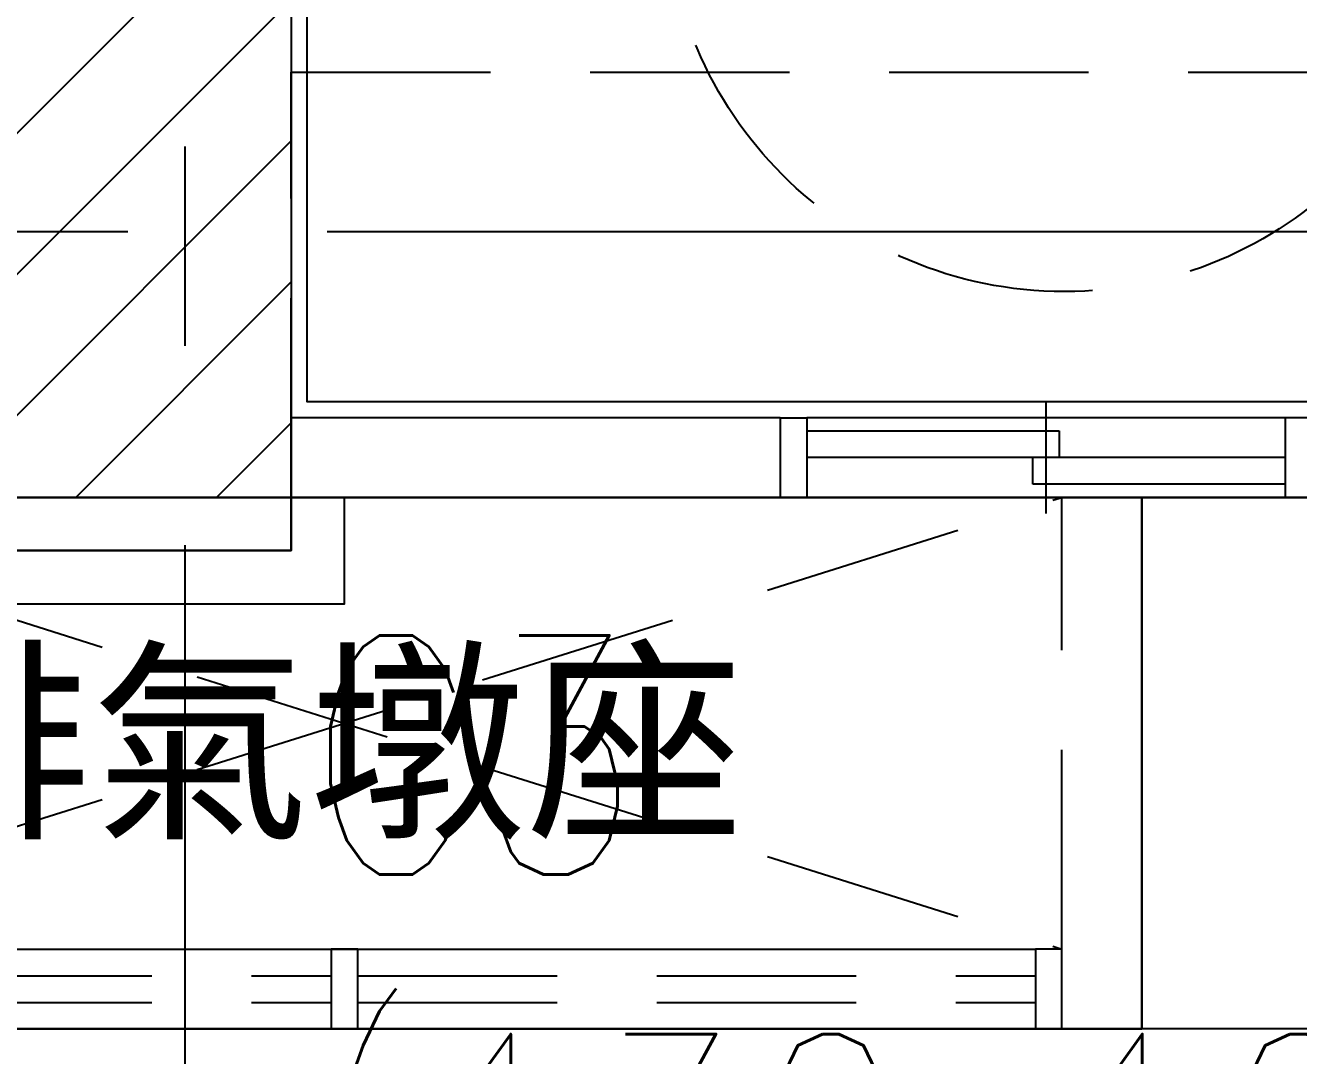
# Model space of a CAD drawing. Header units: millimetres. Extents: x -3377 to 119122, y -22007 to 15479.
# Drawn here: x 29715.3 to 29954.8, y 839.2 to 1032.9 of the extents above; entities that cross this region are included whole.
import ezdxf
from ezdxf.xclip import XClip

# ---------------------------------------------------------------- set-up
doc = ezdxf.new("R2010")
doc.units = ezdxf.units.MM
doc.header["$LTSCALE"] = 150
doc.header["$MEASUREMENT"] = 0
doc.linetypes.add('CENTER', pattern=[2, 1.25, -0.25, 0.25, -0.25])
doc.linetypes.add('HIDDEN', pattern=[0.375, 0.25, -0.125])
doc.layers.get('0').update_dxf_attribs({"plot": 0})
doc.layers.add('AREA', color=3, linetype='Continuous', plot=False)
doc.layers.add('S-ARCH', color=252, linetype='Continuous', plot=False)
for name, color, linetype in [('COL', 1, 'Continuous'), ('DIM1', 7, 'Continuous'), ('FIN', 5, 'Continuous'), ('OPEN', 4, 'Continuous'), ('PLANT', 3, 'Continuous'), ('S-COL', 7, 'Continuous'), ('S-COLB', 4, 'HIDDEN'), ('S-CONCB', 4, 'HIDDEN'), ('S-GRID', 1, 'CENTER'), ('S-HATCH-COL', 13, 'Continuous'), ('S-HATCH-CONCWALL', 161, 'Continuous'), ('S-RCBMG', 2, 'HIDDEN'), ('S-SLAB', 5, 'Continuous'), ('S-TEXTC', 3, 'Continuous'), ('TEXT', 2, 'Continuous'), ('WALL', 2, 'Continuous'), ('WALL3', 4, 'Continuous')]:
    doc.layers.add(name, color=color, linetype=linetype)
doc.styles.add('CS4', font='romans.shx', dxfattribs={"width": 0.7, "height": 45, "bigfont": 'lsp.shx'})
doc.styles.add('HH', font='')
doc.styles.get('HH').set_extended_font_data('Microsoft JhengHei')

# ---------------------------------------------------------------- blocks, each defined once
blk = doc.blocks.new('LINE')
at = {"layer": 'S-GRID'}
for points in [[(-6585.87, -244.9), (-6585.87, -3085.91)], [(-11059.11, -2885.91), (-4810.87, -2885.91)]]:
    blk.add_lwpolyline(points, dxfattribs=at)
blk = doc.blocks.new('CONC')
blk.add_lwpolyline([(-6565.87, -2855.91), (-5610.87, -2855.91), (-5610.87, -2935.91), (-6565.87, -2935.91)], close=True)
blk = doc.blocks.new('COL(1F)')
blk.add_lwpolyline([(-6695.87, -2835.91), (-6565.87, -2835.91), (-6565.87, -2935.91), (-6695.87, -2935.91)], close=True)
blk = doc.blocks.new('COL(B1F)')
blk.add_lwpolyline([(-6695.87, -2835.91), (-6565.87, -2835.91), (-6565.87, -2935.91), (-6695.87, -2935.91)], close=True)
blk = doc.blocks.new('A$C46EB5EE3')
at = {"color": 252, "linetype": 'HIDDEN'}
for p, q in [((-50, -730), (2.5, -730)), ((7.5, -730), (2.5, -730)), ((2.5, -730), (2.5, -745)), ((7.5, -745), (7.5, -730)), ((7.5, -730), (135, -730)), ((140, -730), (135, -730)), ((135, -730), (135, -745)), ((140, -745), (140, -730)), ((-125, -735), (2.5, -735)), ((7.5, -735), (135, -735)), ((-125, -740), (2.5, -740)), ((7.5, -740), (135, -740)), ((2.5, -745), (-50, -745)), ((2.5, -745), (7.5, -745)), ((135, -745), (7.5, -745)), ((135, -745), (140, -745))]:
    blk.add_line(p, q, dxfattribs=at)
at = {"layer": 'AREA', "color": 252}
blk.add_lwpolyline([(155, -745), (-145, -745), (-145, -645), (155, -645)], close=True, dxfattribs=at)
at = {"layer": 'COL', "color": 252}
blk.add_lwpolyline([(-135, -545), (-5, -545), (-5, -645), (-135, -645)], close=True, dxfattribs=at)
at = {"layer": 'DIM1', "color": 252, "linetype": 'HIDDEN'}
blk.add_circle((140.45, -531.28), 75, dxfattribs=at)
at = {"layer": 'FIN', "color": 252}
blk.add_lwpolyline([(269, -437), (269, -627), (-2, -627), (-2, -448), (165.5, -448)], dxfattribs=at)
at = {"layer": 'FIN', "color": 252, "elevation": 0}
for points in [[(-145, -560), (-145, -665), (5, -665), (5, -645)], [(-135, -560), (-135, -655), (-5, -655), (-5, -645)], [(-5, -645), (-5, -655), (-135, -655), (-135, -645)]]:
    blk.add_lwpolyline(points, dxfattribs=at)
at = {"layer": 'OPEN', "color": 252, "linetype": 'Continuous'}
for p, q in [((137, -648), (137, -627)), ((87, -630), (92, -630)), ((92, -630), (92, -645)), ((182, -630), (92, -630)), ((187, -630), (182, -630)), ((182, -630), (182, -645)), ((92, -632.5), (139.5, -632.5)), ((139.5, -632.5), (139.5, -637.5)), ((182, -637.5), (92, -637.5)), ((134.5, -642.5), (134.5, -637.5)), ((182, -642.5), (134.5, -642.5)), ((92, -645), (87, -645)), ((92, -645), (182, -645)), ((182, -645), (187, -645))]:
    blk.add_line(p, q, dxfattribs=at)
at = {"layer": 'PLANT', "color": 252}
for p, q in [((175, -745, 0), (-125, -745, 0)), ((175, -745, 0), (-125, -745, 0)), ((970, -745, 0), (175, -745, 0)), ((175, -745, 0), (175, -745, 0)), ((970, -745, 0), (175, -745, 0)), ((175, -745, 0), (175, -745, 0))]:
    blk.add_line(p, q, dxfattribs=at)
at = {"layer": 'PLANT', "color": 252, "elevation": 0}
blk.add_lwpolyline([(970, -745), (175, -745), (175, -745), (-125, -745), (-125, -745), (-780, -745), (-890, -745)], dxfattribs=at)
blk.add_lwpolyline([(970, -745), (175, -745), (175, -745), (-125, -745), (-125, -745), (-780, -745), (-890, -745)], dxfattribs=at)
at = {"layer": 'WALL', "color": 252}
for p, q in [((87, -630), (-5, -630)), ((87, -630), (87, -645)), ((87, -645), (-5, -645))]:
    blk.add_line(p, q, dxfattribs=at)
at = {"layer": 'WALL3', "color": 252, "linetype": 'HIDDEN'}
for p, q in [((-130, -645), (140, -730)), ((-130, -730), (140, -645))]:
    blk.add_line(p, q, dxfattribs=at)
at = {"layer": 'WALL3', "color": 252}
blk.add_lwpolyline([(-145, -645), (-145, -745), (155, -745), (155, -645)], dxfattribs=at)
at = {"layer": 'WALL3', "color": 252, "linetype": 'HIDDEN'}
blk.add_lwpolyline([(-130, -645), (-130, -730), (140, -730), (140, -645)], dxfattribs=at)
at = {"layer": 'TEXT', "color": 252, "style": 'HH'}
blk.add_text('排氣墩座', height=30, dxfattribs=at).set_placement((-83.55, -706.12))
blk = doc.blocks.new('2022-0217')
blk.add_blockref('A$C46EB5EE3', (17659.93, -6170.98))

msp = doc.modelspace()

# ---------------------------------------------------------------- hatches: boundary and pattern name
at = {"layer": 'S-HATCH-COL'}
h = msp.add_hatch(dxfattribs=at)
h.set_pattern_fill('ANSI31', color=256, scale=150, style=0)
h.set_pattern_definition([(45, (12110.4, 3880.068), (-13.258252, 13.258252), [])])
h.paths.add_polyline_path([(30740.33, 2359.16), (30850.33, 2359.16), (30850.33, 2259.16), (30740.33, 2259.16)])
h.paths.add_polyline_path([(30740.33, 1619.16), (30850.33, 1619.16), (30850.33, 1519.16), (30740.33, 1519.16)])
h.paths.add_polyline_path([(30720.33, 1044.16), (30850.33, 1044.16), (30850.33, 944.16), (30720.33, 944.16)])
h.paths.add_polyline_path([(29635.33, 1044.16), (29765.33, 1044.16), (29765.33, 944.16), (29635.33, 944.16)])
h.paths.add_polyline_path([(28980.33, 1044.16), (28850.33, 1044.16), (28850.33, 944.16), (28980.33, 944.16)])
h.paths.add_polyline_path([(27965.33, 2934.16), (28095.33, 2934.16), (28095.33, 2834.16), (27965.33, 2834.16)])
h.paths.add_polyline_path([(27965.33, 2369.16), (28075.33, 2369.16), (28075.33, 2269.16), (27965.33, 2269.16)])
h.paths.add_polyline_path([(27965.33, 1634.16), (28075.33, 1634.16), (28075.33, 1534.16), (27965.33, 1534.16)])
h.paths.add_polyline_path([(27965.33, 1044.16), (28095.33, 1044.16), (28095.33, 944.16), (27965.33, 944.16)])
h.paths.add_polyline_path([(28950.33, 2934.16), (28820.33, 2934.16), (28820.33, 2834.16), (28950.33, 2834.16)])
h.paths.add_polyline_path([(29685.33, 1589.16), (29770.33, 1589.16), (29770.33, 1449.16), (29685.33, 1449.16)])
h.paths.add_polyline_path([(29685.33, 2414.16), (29770.33, 2414.16), (29770.33, 2274.16), (29685.33, 2274.16)])
h.paths.add_polyline_path([(28950.33, 2414.16), (28865.33, 2414.16), (28865.33, 2274.16), (28950.33, 2274.16)])
h.paths.add_polyline_path([(28865.33, 1589.16), (28950.33, 1589.16), (28950.33, 1449.16), (28865.33, 1449.16)])
h.paths.add_polyline_path([(29685.33, 2934.16), (29815.33, 2934.16), (29815.33, 2834.16), (29685.33, 2834.16)])
h.paths.add_polyline_path([(30720.33, 2934.16), (30850.33, 2934.16), (30850.33, 2834.16), (30720.33, 2834.16)])
at = {"layer": 'S-HATCH-CONCWALL'}
h = msp.add_hatch(dxfattribs=at)
h.set_pattern_fill('ANSI31', color=256, scale=150, angle=90, style=0)
h.paths.add_polyline_path([(29700.33, 1589.16), (29700.33, 1734.16), (29430.33, 1734.16), (29430.33, 1669.16), (29445.33, 1669.16), (29445.33, 1719.16), (29685.33, 1719.16), (29685.33, 1589.16)])
h.paths.add_polyline_path([(29685.33, 1494.16), (29685.33, 1509.16), (29445.33, 1509.16), (29445.33, 1559.16), (29430.33, 1559.16), (29430.33, 1494.16)])
edge = h.paths.add_edge_path()
edge.add_line((28950.33, 1589.16), (28950.33, 1734.16))
edge.add_line((28950.33, 1734.16), (29205.33, 1734.16))
edge.add_line((29205.33, 1734.16), (29205.33, 1676.66))
edge = h.paths.add_edge_path()
edge.add_line((29205.33, 1676.66), (29220.33, 1676.66))
edge = h.paths.add_edge_path()
edge.add_line((29220.33, 1676.66), (29220.33, 1749.16))
edge.add_line((29220.33, 1749.16), (28935.33, 1749.16))
edge.add_line((28935.33, 1749.16), (28935.33, 1589.16))
edge.add_line((28935.33, 1589.16), (28950.33, 1589.16))
h.paths.add_polyline_path([(29220.33, 1566.66), (29205.33, 1566.66), (29205.33, 1509.16), (28950.33, 1509.16), (28950.33, 1494.16), (29205.33, 1494.16), (29205.33, 1004.16), (29200.33, 1004.16), (29200.33, 989.16), (29220.33, 989.16), (29220.33, 1029.16), (29225.33, 1029.16), (29225.33, 1044.16), (29220.33, 1044.16), (29220.33, 1369.16), (29225.33, 1369.16), (29225.33, 1384.16), (29220.33, 1384.16), (29220.33, 1494.16)])
h.paths.add_polyline_path([(29100.33, 989.16), (28980.33, 989.16), (28980.33, 1004.16), (29100.33, 1004.16)], flags=17)
h.paths.add_polyline_path([(28950.33, 1449.16), (28935.33, 1449.16), (28935.33, 1044.16), (28950.33, 1044.16)])
edge = h.paths.add_edge_path()
edge.add_line((29325.33, 1384.16), (29715.33, 1384.16))
edge.add_line((29715.33, 1384.16), (29715.33, 1044.16))
edge.add_line((29715.33, 1044.16), (29700.33, 1044.16))
edge.add_line((29700.33, 1044.16), (29700.33, 1369.16))
edge.add_line((29700.33, 1369.16), (29325.33, 1369.16))
edge.add_line((29325.33, 1369.16), (29325.33, 1384.16))
h.paths.add_polyline_path([(29325.33, 1044.16), (29635.33, 1044.16), (29635.33, 1029.16), (29325.33, 1029.16)])
h.paths.add_polyline_path([(28950.33, 2369.16), (29685.33, 2369.16), (29685.33, 2354.16), (28950.33, 2354.16)])
h.paths.add_polyline_path([(29685.33, 2126.66), (29685.33, 2079.16), (29637.83, 2079.16)], flags=16)
h.paths.add_polyline_path([(28955.33, 2203.16), (28935.33, 2203.16), (28935.33, 2274.16), (28950.33, 2274.16), (28950.33, 2218.16), (28955.33, 2218.16)])
h.paths.add_polyline_path([(29210.33, 2064.16), (29700.33, 2064.16), (29700.33, 2274.16), (29685.33, 2274.16), (29685.33, 2147.88), (29616.62, 2079.16), (29225.33, 2079.16), (29225.33, 2218.16), (29055.33, 2218.16), (29055.33, 2203.16), (29210.33, 2203.16)])
h.paths.add_polyline_path([(26326.78, 3149.16), (26326.78, 2523.16), (27027.33, 2523.16), (27027.33, 2548.16), (26351.78, 2548.16), (26351.78, 3124.16), (27027.33, 3124.16), (27027.33, 3149.16)])

# ---------------------------------------------------------------- linework, layer by layer
at = {"layer": 'S-RCBMG'}
for p, q in [((29765.33, 1024.16), (30720.33, 1024.16)), ((29765.33, 944.16), (30720.33, 944.16))]:
    msp.add_line(p, q, dxfattribs=at)
at = {"layer": 'S-SLAB'}
msp.add_lwpolyline([(30850.33, 944.16), (26891.98, 944.16, -1.434028), (27624.99, 2934.16), (28820.33, 2934.16), (28820.33, 2964.16), (29815.33, 2964.16), (29815.33, 2934.16), (30850.33, 2934.16), (30850.33, 2339.16), (31370.33, 2339.16), (31370.33, 1619.16), (30850.33, 1619.16), (30850.33, 944.16)], format="xyb", dxfattribs=at)

# ---------------------------------------------------------------- block references
at = {"layer": 'S-ARCH'}
msp.add_blockref('2022-0217', (12110.4, 7760.14), dxfattribs=at)
at = {"layer": 'S-COL'}
msp.add_blockref('COL(1F)', (36331.2, 3880.07), dxfattribs=at)
at = {"layer": 'S-COLB'}
ref = msp.add_blockref('COL(B1F)', (36331.2, 3880.07), dxfattribs=at)
XClip(ref).set_block_clipping_path([(-9802.9655102605, -3362.390914805), (-4911.9016238374, -517.6768248938)])
at = {"layer": 'S-CONCB'}
msp.add_blockref('CONC', (36331.2, 3880.07), dxfattribs=at)
at = {"layer": 'S-GRID'}
msp.add_blockref('LINE', (36331.2, 3880.07), dxfattribs=at)

# ---------------------------------------------------------------- texts
at = {"layer": 'S-TEXTC', "style": 'CS4', "width": 0.8}
for s, p in [('C3', (29768.07, 873.2)), ('(130x100)', (29768.07, 798.2))]:
    msp.add_text(s, height=45, dxfattribs=at).set_placement(p)

doc.saveas('drawing.dxf')
